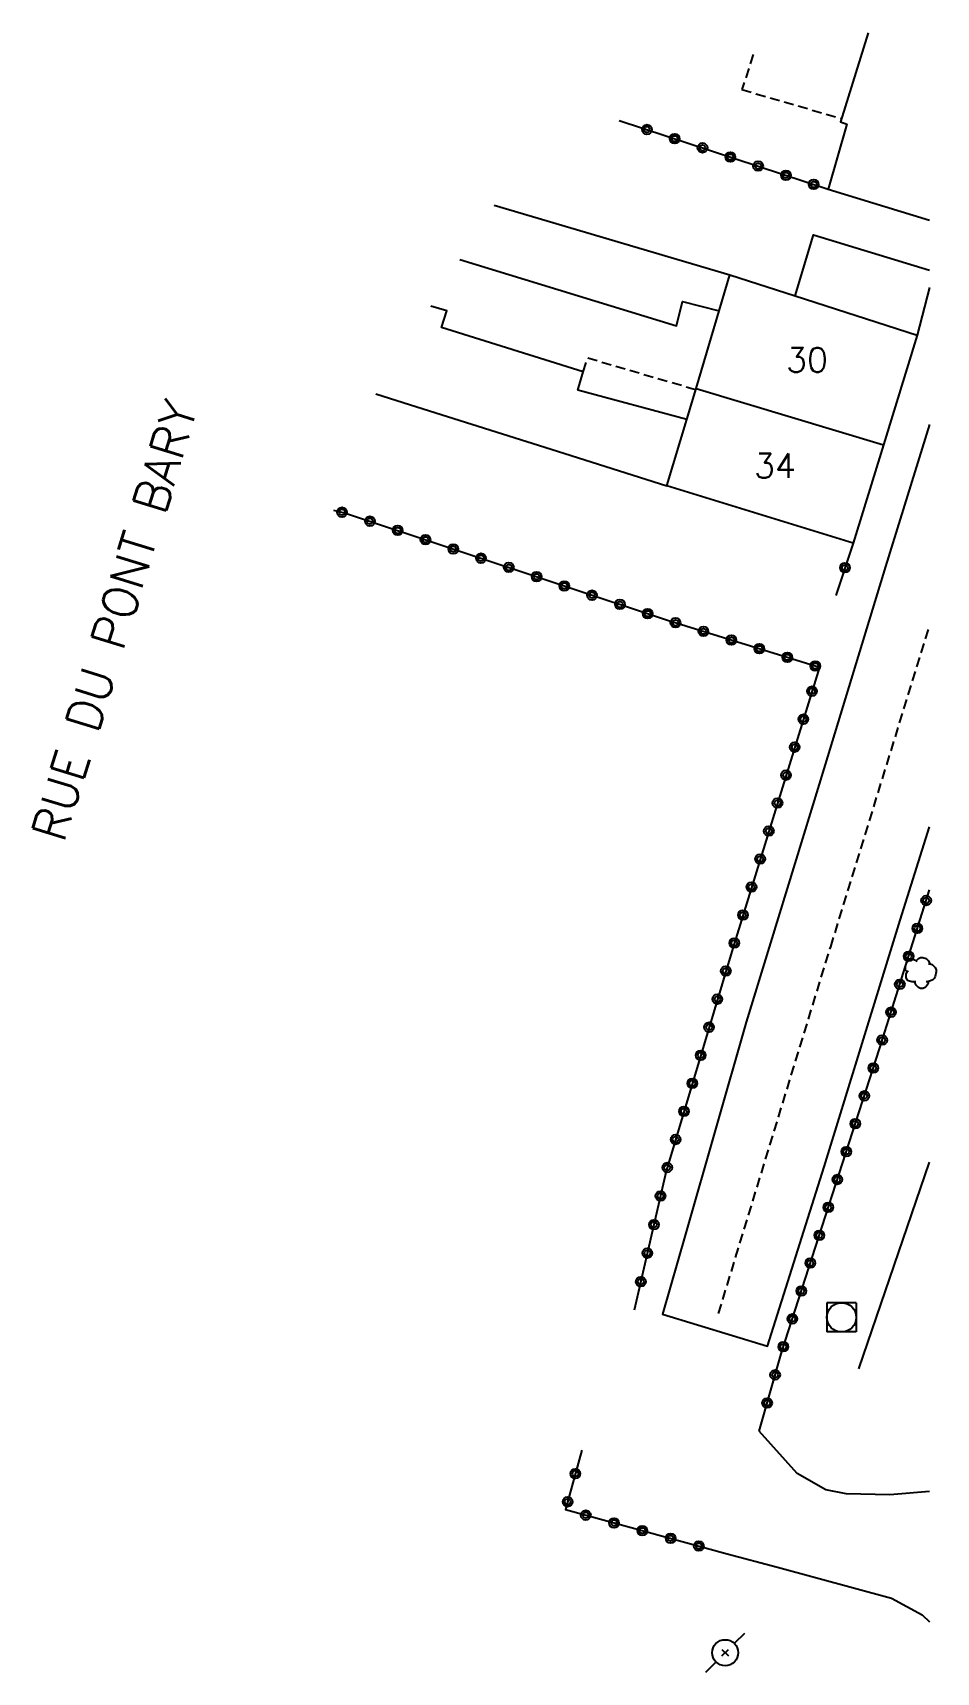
# Model space of a CAD drawing. Header units: millimetres. Extents: x 155999 to 157000, y 121000 to 121826.
# Drawn here: x 156954 to 157000.3, y 121165.6 to 121249.6 of the extents above; entities that cross this region are included whole.
import ezdxf
from ezdxf.enums import TextEntityAlignment as Align

# ---------------------------------------------------------------- set-up
doc = ezdxf.new("R2010")
doc.units = ezdxf.units.MM
doc.linetypes.add('DASHED', pattern=[0.75, 0.5, -0.25])
doc.layers.get('0').update_dxf_attribs({"linetype": 'CONTINUOUS'})
for name, color, linetype in [('W0001', 6, 'DASHED'), ('W0008', 7, 'CONTINUOUS'), ('W0017', 7, 'CONTINUOUS'), ('W0101', 7, 'CONTINUOUS'), ('W0104', 1, 'CONTINUOUS'), ('W0112', 1, 'DASHED'), ('W0300', 7, 'CONTINUOUS'), ('W0323', 7, 'CONTINUOUS'), ('W0420', 7, 'CONTINUOUS'), ('W0473', 7, 'CONTINUOUS'), ('W0989', 7, 'CONTINUOUS'), ('W0991', 7, 'CONTINUOUS'), ('W1102', 7, 'CONTINUOUS')]:
    doc.layers.add(name, color=color, linetype=linetype)
doc.styles.get("Standard").update_dxf_attribs({"font": 'romans.shx', "width": 0.85})

# ---------------------------------------------------------------- blocks, each defined once
blk = doc.blocks.new('T420')
for p, q in [((0.75, 0.75), (-0.75, 0.75)), ((-0.75, 0.75), (-0.75, -0.75)), ((0.75, 0.75), (0.75, -0.75)), ((0.75, -0.75), (-0.75, -0.75))]:
    blk.add_line(p, q)
blk.add_ellipse((0, 0), major_axis=(-0.53, 0.53), ratio=1, start_param=3.926991, end_param=10.210176)
blk = doc.blocks.new('T300')
for p, q in [((-0.8, 0.514), (-0.857, 0.343)), ((-0.857, 0.343), (-0.857, 0.171)), ((-0.857, 0.171), (-0.743, 0.057)), ((-0.686, 0.629), (-0.8, 0.514)), ((-0.8, -0.057), (-0.743, 0.057)), ((-0.743, 0.057), (-0.686, 0.114)), ((-0.571, 0.686), (-0.686, 0.629)), ((-0.457, 0.686), (-0.571, 0.686)), ((-0.286, 0.629), (-0.457, 0.686)), ((-0.286, 0.629), (-0.171, 0.743)), ((-0.229, 0.571), (-0.286, 0.629)), ((-0.171, 0.743), (-0.057, 0.8)), ((-0.057, 0.8), (0.057, 0.8)), ((0.057, 0.8), (0.229, 0.743)), ((0.229, 0.743), (0.343, 0.629)), ((0.343, 0.629), (0.4, 0.514)), ((0.457, 0.457), (0.343, 0.457)), ((0.4, 0.514), (0.4, 0.457)), ((0.571, 0.4), (0.457, 0.457)), ((0.571, 0.4), (0.686, 0.286)), ((0.686, 0.286), (0.743, 0.171)), ((0.743, 0.057), (0.686, -0.171)), ((0.743, 0.171), (0.743, 0.057)), ((-0.8, -0.171), (-0.8, -0.057)), ((-0.8, -0.229), (-0.8, -0.171)), ((-0.743, -0.343), (-0.8, -0.229)), ((-0.686, -0.4), (-0.743, -0.343)), ((-0.514, -0.457), (-0.686, -0.4)), ((-0.4, -0.457), (-0.514, -0.457)), ((-0.4, -0.457), (-0.343, -0.457)), ((-0.343, -0.457), (-0.343, -0.4)), ((-0.343, -0.514), (-0.343, -0.457)), ((-0.286, -0.629), (-0.343, -0.514)), ((-0.171, -0.743), (-0.286, -0.629)), ((-0.057, -0.8), (-0.171, -0.743)), ((0.057, -0.8), (-0.057, -0.8)), ((0.171, -0.743), (0.057, -0.8)), ((0.229, -0.686), (0.171, -0.743)), ((0.286, -0.457), (0.229, -0.457)), ((0.286, -0.629), (0.229, -0.686)), ((0.457, -0.4), (0.286, -0.457)), ((0.343, -0.514), (0.286, -0.629)), ((0.343, -0.514), (0.343, -0.457)), ((0.571, -0.343), (0.457, -0.4)), ((0.629, -0.286), (0.571, -0.343)), ((0.686, -0.171), (0.629, -0.286))]:
    blk.add_line(p, q)
blk = doc.blocks.new('T473')
for p, q in [((0.500001, 0.500001), (1.000002, 1.000002)), ((-0.166667, 0.166667), (0.166667, -0.166667)), ((-0.166667, -0.166667), (0.166667, 0.166667)), ((-1.000002, -1.000002), (-0.500001, -0.500001))]:
    blk.add_line(p, q)
blk.add_ellipse((0, 0), major_axis=(0.471405, 0.471405), ratio=1, start_param=5.497787144, end_param=11.780972451)
blk = doc.blocks.new('t323o')
at = {"color": 0, "linetype": 'Continuous'}
for radius in [0.25, 0.15]:
    blk.add_circle((0, 0), radius, dxfattribs=at)

msp = doc.modelspace()

# ---------------------------------------------------------------- linework, layer by layer
at = {"layer": 'W0001'}
msp.add_lwpolyline([(156989.184, 121184.008), (156994.934, 121202.786), (157000, 121219.228)], dxfattribs=at)
at = {"layer": 'W0008'}
msp.add_lwpolyline([(157000, 121229.523), (156997.749, 121222.264), (156994.335, 121211.109), (156990.597, 121198.923), (156987.491, 121188.063), (156986.313, 121183.958), (156991.688, 121182.329), (156994.603, 121191.52), (156998.502, 121204.147), (157000, 121208.922)], dxfattribs=at)
at = {"layer": 'W0017'}
for points in [[(157000, 121174.878), (156997.968, 121174.71), (156995.72, 121174.77), (156994.678, 121174.963), (156993.22, 121175.805), (156991.27, 121177.972)], [(156989.623, 121171.699), (156992.201, 121171)], [(156992.201, 121171), (156998.048, 121169.415), (156999.625, 121168.565), (157000, 121168.215)]]:
    msp.add_lwpolyline(points, dxfattribs=at)
at = {"layer": 'W0101'}
for points in [[(156988.034, 121231.377), (156989.222, 121235.352), (156989.77, 121237.189), (156993.107, 121236.115), (156999.359, 121234.101)], [(156999.359, 121234.101), (156997.633, 121228.492)], [(156996.085, 121223.462), (156986.545, 121226.392), (156987.559, 121229.785), (156988.034, 121231.377)], [(156997.633, 121228.492), (156996.085, 121223.462)]]:
    msp.add_lwpolyline(points, dxfattribs=at)
at = {"layer": 'W0104'}
for points in [[(156996.856, 121249.593), (156995.431, 121245.028), (156995.765, 121244.919), (156994.805, 121241.585), (157000, 121239.991)], [(156977.696, 121240.757), (156989.77, 121237.189)], [(156993.107, 121236.115), (156994.052, 121239.242), (157000, 121237.441)], [(156975.938, 121237.985), (156987.04, 121234.586), (156987.344, 121235.835), (156989.222, 121235.352)], [(157000, 121236.544), (156999.359, 121234.101)], [(156987.559, 121229.785), (156981.975, 121231.294), (156982.249, 121232.225), (156974.992, 121234.491), (156975.265, 121235.359), (156974.439, 121235.594)], [(156971.62, 121231.099), (156973.726, 121230.433), (156980.927, 121228.159), (156986.545, 121226.392)]]:
    msp.add_lwpolyline(points, dxfattribs=at)
at = {"layer": 'W0112'}
for points in [[(156990.964, 121248.474), (156990.385, 121246.684), (156995.486, 121245.202)], [(156982.249, 121232.225), (156982.483, 121232.941), (156988.018, 121231.324)]]:
    msp.add_lwpolyline(points, dxfattribs=at)
at = {"layer": 'W0300'}
msp.add_lwpolyline([(156996.382, 121181.161), (157000, 121191.743)], dxfattribs=at)
at = {"layer": 'W0323'}
for points in [[(156984.092, 121245.107), (156994.805, 121241.585)], [(156969.454, 121225.148), (156970.068, 121224.996), (156986.572, 121219.505), (156994.354, 121217.098), (156989.861, 121202.545), (156986.503, 121191.294), (156984.872, 121184.168)], [(156996.085, 121223.462), (156995.193, 121220.773)], [(156991.27, 121177.972), (156992.425, 121182.046), (156997.429, 121197.547), (157000, 121205.698)], [(156982.184, 121177.007), (156981.342, 121173.953), (156989.623, 121171.699)]]:
    msp.add_lwpolyline(points, dxfattribs=at)
at = {"layer": 'W1102'}
msp.add_lwpolyline([(156988.034, 121231.377), (156997.633, 121228.492)], dxfattribs=at)

# ---------------------------------------------------------------- block references
at = {"layer": 'W0300'}
msp.add_blockref('T300', (156999.599, 121201.437), dxfattribs=at)
at = {"layer": 'W0323'}
for p, rotation in [((156985.517, 121244.639), 341.8014244734208), ((156986.942, 121244.17), 341.8014244734208), ((156988.367, 121243.702), 341.8014244734208), ((156989.792, 121243.233), 341.8014244734208), ((156991.217, 121242.765), 341.8014244734208), ((156992.641, 121242.296), 341.8014244734208), ((156994.066, 121241.828), 341.8014244734208), ((156969.895, 121225.039), 346.1188191561484), ((156971.322, 121224.579), 341.597343397084), ((156972.745, 121224.105), 341.597343397084), ((156974.169, 121223.632), 341.597343397084), ((156975.592, 121223.158), 341.597343397084), ((156977.015, 121222.685), 341.597343397084), ((156978.439, 121222.211), 341.597343397084), ((156995.665, 121222.197), 251.6481904350414), ((156979.862, 121221.738), 341.597343397084), ((156981.285, 121221.264), 341.597343397084), ((156982.708, 121220.79), 341.597343397084), ((156984.132, 121220.317), 341.597343397084), ((156985.555, 121219.843), 341.597343397084), ((156986.981, 121219.378), 342.8129776095892), ((156988.414, 121218.935), 342.8129776095892), ((156989.847, 121218.492), 342.8129776095892), ((156991.28, 121218.049), 342.8129776095892), ((156992.713, 121217.606), 342.8129776095892), ((156994.146, 121217.162), 342.8129776095892), ((156993.976, 121215.873), 252.8427855575596), ((156993.533, 121214.439), 252.8427855575596), ((156993.091, 121213.006), 252.8427855575596), ((156992.648, 121211.573), 252.8427855575596), ((156992.206, 121210.14), 252.8427855575596), ((156991.763, 121208.706), 252.8427855575596), ((156991.321, 121207.273), 252.8427855575596), ((156990.878, 121205.84), 252.8427855575596), ((156999.828, 121205.154), 72.49446909246912), ((156990.436, 121204.407), 252.8427855575596), ((156999.377, 121203.724), 72.49446909246912), ((156989.993, 121202.973), 252.8427855575596), ((156998.926, 121202.293), 72.49446909246912), ((156989.56, 121201.537), 253.3816159375741), ((156998.475, 121200.863), 72.49446909246912), ((156989.131, 121200.1), 253.3816159375741), ((156988.702, 121198.663), 253.3816159375741), ((156998.024, 121199.432), 72.49446909246912), ((156997.572, 121198.002), 72.49446909246912), ((156988.273, 121197.225), 253.3816159375741), ((156997.115, 121196.573), 72.10899266951793), ((156987.844, 121195.788), 253.3816159375741), ((156996.654, 121195.146), 72.10899266951793), ((156987.415, 121194.35), 253.3816159375741), ((156996.193, 121193.718), 72.10899266951793), ((156986.986, 121192.913), 253.3816159375741), ((156995.732, 121192.291), 72.10899266951793), ((156986.557, 121191.476), 253.3816159375741), ((156995.271, 121190.863), 72.10899266951793), ((156986.211, 121190.017), 257.1081889893946), ((156994.811, 121189.436), 72.10899266951793), ((156985.876, 121188.555), 257.1081889893946), ((156994.35, 121188.008), 72.10899266951793), ((156985.541, 121187.092), 257.1081889893946), ((156993.889, 121186.581), 72.10899266951793), ((156985.207, 121185.63), 257.1081889893946), ((156993.428, 121185.154), 72.10899266951793), ((156992.967, 121183.726), 72.10899266951793), ((156992.507, 121182.299), 72.10899266951793), ((156992.088, 121180.858), 74.17169340379152), ((156991.679, 121179.415), 74.17169340379152), ((156981.852, 121175.802), 254.5862555130398), ((156981.453, 121174.356), 254.5862555130398), ((156982.386, 121173.669), 344.7735722206638), ((156983.834, 121173.275), 344.7735722206638), ((156985.281, 121172.881), 344.7735722206638), ((156986.728, 121172.487), 344.7735722206638), ((156988.176, 121172.093), 344.7735722206638)]:
    msp.add_blockref('t323o', p, dxfattribs=dict(at, rotation=rotation))
at = {"layer": 'W0420'}
msp.add_blockref('T420', (156995.493, 121183.803), dxfattribs=at)
at = {"layer": 'W0473'}
msp.add_blockref('T473', (156989.528, 121166.628), dxfattribs=at)

# ---------------------------------------------------------------- texts
at = {"layer": 'W0989'}
msp.add_text('RUE DU PONT BARY', height=1.75, rotation=72.873, dxfattribs=at).set_placement((156954.795, 121208.318), align=Align.MIDDLE_LEFT)
at = {"layer": 'W0991'}
for s, p in [('30', (156993.721, 121232.841)), ('34', (156992.078, 121227.42))]:
    msp.add_text(s, height=1.25, dxfattribs=at).set_placement(p, align=Align.MIDDLE_CENTER)

doc.saveas('drawing.dxf')
